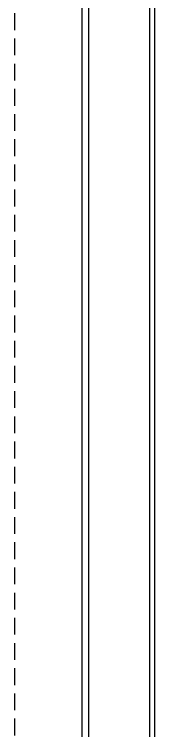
# Model space of a CAD drawing. Header units: inches. Extents: x -772 to 6765, y -813 to 4093.
# Drawn here: x -52.37 to -47.07, y 853.97 to 881.06 of the extents above; entities that cross this region are included whole.
import ezdxf

# ---------------------------------------------------------------- set-up
doc = ezdxf.new("R2010")
doc.units = ezdxf.units.IN
doc.header["$MEASUREMENT"] = 0
doc.linetypes.add('HIDDEN', pattern=[9.525, 6.35, -3.175])
for name, color, linetype in [('aksoy_block', 7, 'Continuous'), ('aksoy_kapali', 3, 'Continuous'), ('H_FAC_Metal', 181, 'Continuous'), ('H_GEN_Greyscale1', 251, 'Continuous'), ('H_GEN_YalitimIsi', 32, 'BATTING')]:
    doc.layers.add(name, color=color, linetype=linetype)
doc.linetypes.add('BATTING', pattern='A,0.00254,-2.54,[134,ltypeshp.shx,S=2.54,R=0,X=-2.54,Y=0],-5.08,[134,ltypeshp.shx,S=2.54,R=180,X=2.54,Y=0],-2.54', length=10.16254)

# ---------------------------------------------------------------- blocks, each defined once
blk = doc.blocks.new('*U222')
at = {"layer": 'aksoy_kapali', "linetype": 'HIDDEN'}
blk.add_lwpolyline([(18.65, 0), (18.65, 812.5)], dxfattribs=at)
at = {"layer": 'H_FAC_Metal'}
for points in [[(-34.35, 812.5), (-34.35, 0)], [(-32.35, 0), (-32.35, 812.5)]]:
    blk.add_lwpolyline(points, dxfattribs=at)
at = {"layer": 'H_GEN_Greyscale1'}
blk.add_line((-9.35, 0), (-9.35, 812.5), dxfattribs=at)
blk.add_line((-9.35, 0), (-9.35, 812.5), dxfattribs=at)
at = {"layer": 'H_GEN_YalitimIsi', "ltscale": 0.1}
blk.add_line((-6.85, 0), (-6.85, 812.5), dxfattribs=at)

msp = doc.modelspace()

# ---------------------------------------------------------------- block references
at = {"layer": 'aksoy_block', "lineweight": 5, "xscale": 0.1, "yscale": 0.1, "zscale": 0.1, "rotation": 180}
msp.add_blockref('*U222', (-50.5, 890.625), dxfattribs=at)

doc.saveas('drawing.dxf')
